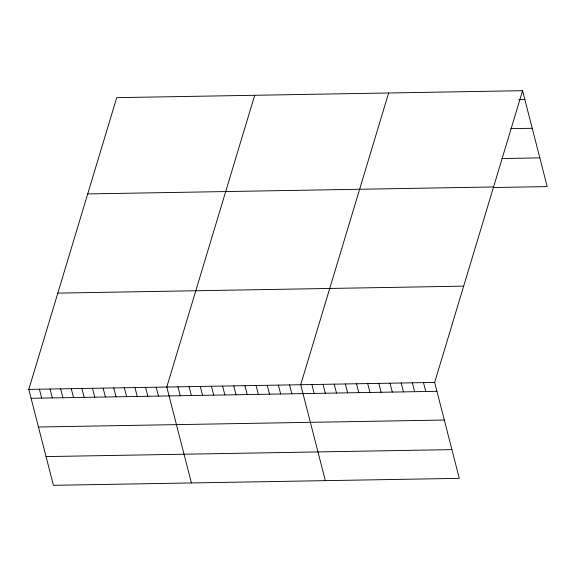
<?xml version="1.0" encoding="UTF-8"?>
<svg xmlns="http://www.w3.org/2000/svg" width="576" height="576" viewBox="0 0 576 576"><rect width="100%" height="100%" fill="white"/><g stroke="black" fill="none" stroke-linecap="round" stroke-linejoin="round"><path stroke-width="0.86" d="M522.576 90.684L434.657 382.428L459.281 478.346L53.424 485.316L28.8 389.398L116.719 97.654L522.576 90.684L547.2 186.602L493.114 187.531M254.707 95.285L166.788 387.029L191.419 482.947M388.642 92.988L300.722 384.732L325.346 480.643M518.846 99.67L524.851 99.569M510.768 128.657L532.231 128.29M502.049 158.53L539.827 157.882M87.703 193.932L493.56 186.962M57.816 293.119L463.666 286.157M28.8 389.398L434.657 382.428M31.082 398.282L436.932 391.313M38.455 427.003L444.312 420.034M46.051 456.588L451.908 449.626M423.497 382.622L425.772 391.507M412.33 382.817L414.612 391.694M401.17 383.004L403.452 391.889M390.01 383.198L392.292 392.076M378.85 383.386L381.132 392.27M367.69 383.58L369.972 392.465M356.53 383.774L358.812 392.652M345.37 383.962L347.645 392.846M334.202 384.156L336.485 393.041M323.042 384.35L325.325 393.228M311.882 384.538L314.165 393.422M289.562 384.919L291.845 393.804M278.402 385.114L280.685 393.998M267.242 385.308L269.518 394.186M256.082 385.495L258.358 394.38M244.915 385.69L247.198 394.567M233.755 385.877L236.038 394.762M222.595 386.071L224.878 394.956M211.435 386.266L213.718 395.143M200.275 386.453L202.558 395.338M189.115 386.647L191.39 395.525M177.955 386.834L180.23 395.719M156.175 387.209L158.458 396.094M145.562 387.396L147.845 396.274M134.95 387.576L137.225 396.461M124.33 387.756L126.612 396.641M113.717 387.943L115.999 396.821M103.104 388.123L105.386 397.001M92.491 388.303L94.766 397.188M81.871 388.483L84.154 397.368M71.258 388.67L73.541 397.548M60.646 388.85L62.928 397.735M50.033 389.03L52.308 397.915M39.413 389.218L41.695 398.095"/></g></svg>
